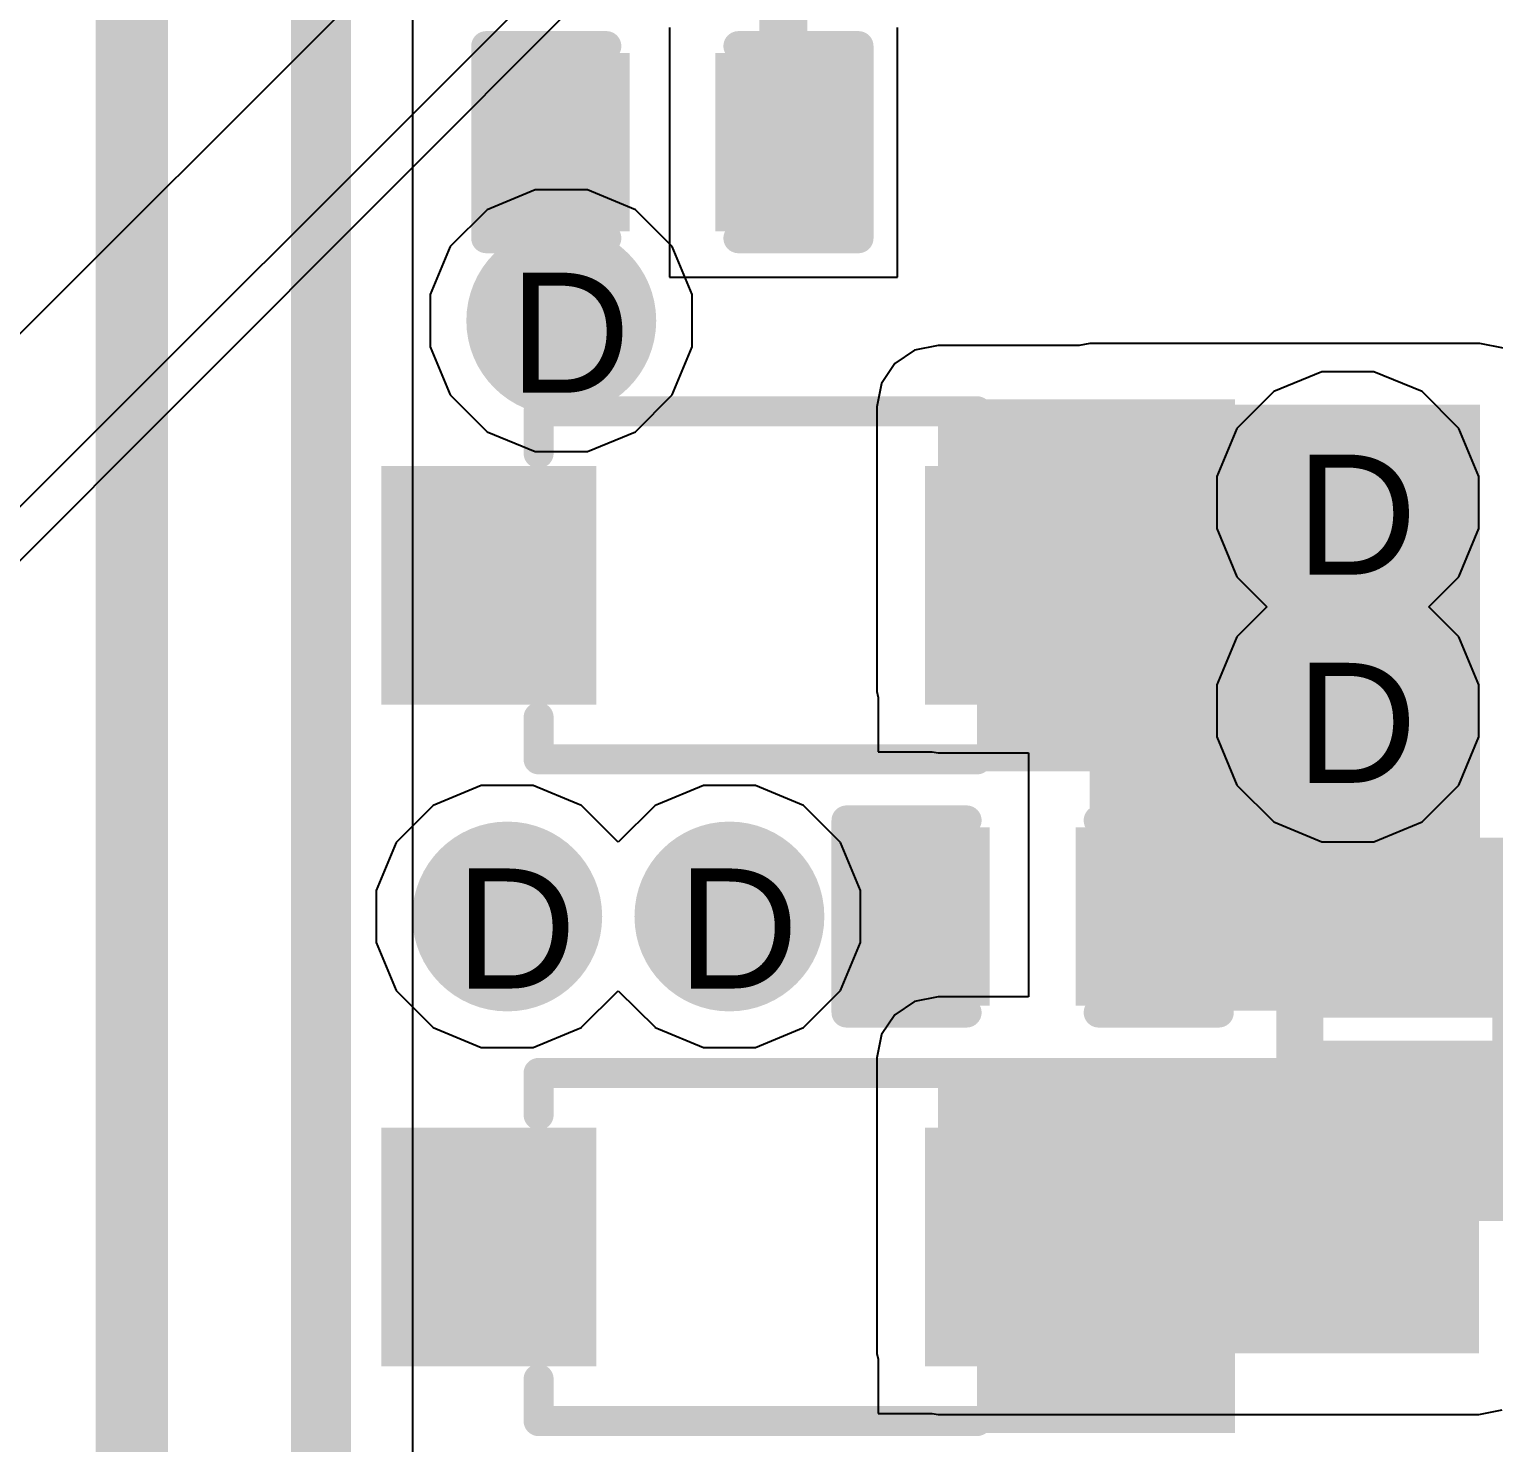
# Model space of a CAD drawing. Header units: inches. Extents: x 0 to 5401, y 0 to 5414.
# Drawn here: x 61.45 to 67.65, y 60.83 to 66.82 of the extents above; entities that cross this region are included whole.
import ezdxf

# ---------------------------------------------------------------- set-up
doc = ezdxf.new("R2010")
doc.units = ezdxf.units.IN
for name, color, linetype in [('Bottom Layer', 5, 'Continuous'), ('Bottom Solder', 6, 'Continuous'), ('Drill Drawing', 1, 'Continuous'), ('Layer 1', 16, 'Continuous'), ('Layer 2', 76, 'Continuous'), ('Top Layer', 1, 'Continuous'), ('Top Overlay', 2, 'Continuous'), ('Top Paste', 8, 'Continuous'), ('Top Solder', 216, 'Continuous'), ('Via Holes', 16, 'Continuous')]:
    doc.layers.add(name, color=color, linetype=linetype)
doc.styles.add('Arial', font='', dxfattribs={"height": 0.2})
doc.styles.get('Arial').set_extended_font_data('Arial')

# ---------------------------------------------------------------- blocks, each defined once
blk = doc.blocks.new('IND_0402_174')
at = {"layer": 'Top Layer'}
for points in [[(-0.5499989, 0.2999994), (-0.1499997, 0.2999994), (-0.1499997, -0.2999994), (-0.5499989, -0.2999994)], [(0.15000224, 0.2999994), (0.55000144, 0.2999994), (0.55000144, -0.2999994), (0.15000224, -0.2999994)]]:
    blk.add_hatch(color=1, dxfattribs=at).paths.add_polyline_path(points)
at = {"layer": 'Top Paste'}
for points in [[(-0.5499989, 0.2999994), (-0.1499997, 0.2999994), (-0.1499997, -0.2999994), (-0.5499989, -0.2999994)], [(0.15000224, 0.2999994), (0.55000144, 0.2999994), (0.55000144, -0.2999994), (0.15000224, -0.2999994)]]:
    blk.add_hatch(color=8, dxfattribs=at).paths.add_polyline_path(points)
at = {"layer": 'Top Solder'}
for points in [[(-0.6515989, 0.4015993999999999), (-0.0483997, 0.4015993999999999), (-0.0483997, -0.4015993999999999), (-0.6515989, -0.4015993999999999)], [(0.04840223999999999, 0.4015993999999999), (0.65160144, 0.4015993999999999), (0.65160144, -0.4015993999999999), (0.04840223999999999, -0.4015993999999999)]]:
    blk.add_hatch(color=216, dxfattribs=at).paths.add_polyline_path(points)
at = {"layer": 'Top Overlay'}
for points in [[(-0.7111999999999999, -0.4571999999999999, 0.1999996, 0.1999996, 0), (-0.7111999999999999, 0.4571999999999999, 0.1999996, 0.1999996, 0)], [(-0.3048, 0.4571999999999999, 0.1999996, 0.1999996, 0), (-0.7111999999999999, 0.4571999999999999, 0.1999996, 0.1999996, 0)], [(0.7111999999999999, 0.4571999999999999, 0.1999996, 0.1999996, 0), (-0.3048, 0.4571999999999999, 0.1999996, 0.1999996, 0)], [(0.7111999999999999, -0.4571999999999999, 0.1999996, 0.1999996, 0), (0.7111999999999999, 0.4571999999999999, 0.1999996, 0.1999996, 0)], [(-0.3048, -0.4571999999999999, 0.1999996, 0.1999996, 0), (-0.7111999999999999, -0.4571999999999999, 0.1999996, 0.1999996, 0)], [(0.7111999999999999, -0.4571999999999999, 0.1999996, 0.1999996, 0), (-0.3048, -0.4571999999999999, 0.1999996, 0.1999996, 0)]]:
    blk.add_lwpolyline(points, format="xyseb", dxfattribs=at)
for points in [[(-0.7611998999999999, 0.4571999999999999, 0.0999998, 0.0999998, 1), (-0.6612001, 0.4571999999999999, 0.0999998, 0.0999998, 1)], [(-0.7611998999999999, 0.4571999999999999, 0.0999998, 0.0999998, 1), (-0.6612001, 0.4571999999999999, 0.0999998, 0.0999998, 1)], [(-0.3547999, 0.4571999999999999, 0.0999998, 0.0999998, 1), (-0.2548001, 0.4571999999999999, 0.0999998, 0.0999998, 1)], [(-0.3547999, 0.4571999999999999, 0.0999998, 0.0999998, 1), (-0.2548001, 0.4571999999999999, 0.0999998, 0.0999998, 1)], [(0.6612001, 0.4571999999999999, 0.0999998, 0.0999998, 1), (0.7611998999999999, 0.4571999999999999, 0.0999998, 0.0999998, 1)], [(0.6612001, 0.4571999999999999, 0.0999998, 0.0999998, 1), (0.7611998999999999, 0.4571999999999999, 0.0999998, 0.0999998, 1)], [(-0.7611998999999999, -0.4571999999999999, 0.0999998, 0.0999998, 1), (-0.6612001, -0.4571999999999999, 0.0999998, 0.0999998, 1)], [(-0.7611998999999999, -0.4571999999999999, 0.0999998, 0.0999998, 1), (-0.6612001, -0.4571999999999999, 0.0999998, 0.0999998, 1)], [(-0.3547999, -0.4571999999999999, 0.0999998, 0.0999998, 1), (-0.2548001, -0.4571999999999999, 0.0999998, 0.0999998, 1)], [(-0.3547999, -0.4571999999999999, 0.0999998, 0.0999998, 1), (-0.2548001, -0.4571999999999999, 0.0999998, 0.0999998, 1)], [(0.6612001, -0.4571999999999999, 0.0999998, 0.0999998, 1), (0.7611998999999999, -0.4571999999999999, 0.0999998, 0.0999998, 1)], [(0.6612001, -0.4571999999999999, 0.0999998, 0.0999998, 1), (0.7611998999999999, -0.4571999999999999, 0.0999998, 0.0999998, 1)]]:
    blk.add_lwpolyline(points, format="xyseb", close=True, dxfattribs=at)
blk = doc.blocks.new('SOD_323_235')
at = {"layer": 'Top Layer'}
for points in [[(-0.74999977, -0.4500003699999999), (-1.55000071, -0.4500003700000001), (-1.55000071, 0.4500003699999999), (-0.74999977, 0.4500003700000001)], [(1.55000071, -0.4500003699999999), (0.74999977, -0.4500003700000001), (0.74999977, 0.4500003699999999), (1.55000071, 0.4500003700000001)]]:
    blk.add_hatch(color=1, dxfattribs=at).paths.add_polyline_path(points)
at = {"layer": 'Top Overlay'}
for points in [[(-2.00659238, 0.4829175), (-0.91439238, 0.4829175), (-0.91439238, 0.7877175), (-2.00659238, 0.7877175)], [(-2.00659238, -0.5076824999999999), (-1.57479238, -0.5076824999999999), (-1.57479238, 0.5083175), (-2.00659238, 0.5083175)], [(-2.00659238, -0.7870825), (-0.91439238, -0.7870825), (-0.91439238, -0.4822825), (-2.00659238, -0.4822825)]]:
    blk.add_hatch(color=2, dxfattribs=at).paths.add_polyline_path(points)
at = {"layer": 'Top Paste'}
for points in [[(-0.74999977, -0.4500003699999999), (-1.55000071, -0.4500003700000001), (-1.55000071, 0.4500003699999999), (-0.74999977, 0.4500003700000001)], [(1.55000071, -0.4500003699999999), (0.74999977, -0.4500003700000001), (0.74999977, 0.4500003699999999), (1.55000071, 0.4500003700000001)]]:
    blk.add_hatch(color=8, dxfattribs=at).paths.add_polyline_path(points)
at = {"layer": 'Top Solder'}
for points in [[(-0.69499861, -0.5050015299999998), (-1.60500187, -0.50500153), (-1.60500187, 0.5050015299999998), (-0.69499861, 0.50500153)], [(1.60500187, -0.5050015299999998), (0.69499861, -0.50500153), (0.69499861, 0.5050015299999998), (1.60500187, 0.50500153)]]:
    blk.add_hatch(color=216, dxfattribs=at).paths.add_polyline_path(points)
at = {"layer": 'Top Overlay'}
for points in [[(0.9397999999999999, 0.7366, 0.127, 0.127, 0), (-0.9143999999999999, 0.7366, 0.127, 0.127, 0)], [(0.9397999999999999, 0.7366, 0.127, 0.127, 0), (0.9397999999999999, 0.5588, 0.127, 0.127, 0)], [(0.9397999999999999, -0.5588, 0.127, 0.127, 0), (0.9397999999999999, -0.7366, 0.127, 0.127, 0)], [(0.9397999999999999, -0.7366, 0.127, 0.127, 0), (-0.9143999999999999, -0.7366, 0.127, 0.127, 0)]]:
    blk.add_lwpolyline(points, format="xyseb", dxfattribs=at)
for points in [[(-0.9461499999999999, 0.7366, 0.0635, 0.0635, 1), (-0.88265, 0.7366, 0.0635, 0.0635, 1)], [(0.9080499999999999, 0.7366, 0.0635, 0.0635, 1), (0.9715499999999999, 0.7366, 0.0635, 0.0635, 1)], [(0.9080499999999999, 0.7366, 0.0635, 0.0635, 1), (0.9715499999999999, 0.7366, 0.0635, 0.0635, 1)], [(0.9080499999999999, 0.5588, 0.0635, 0.0635, 1), (0.9715499999999999, 0.5588, 0.0635, 0.0635, 1)], [(0.9080499999999999, -0.5588, 0.0635, 0.0635, 1), (0.9715499999999999, -0.5588, 0.0635, 0.0635, 1)], [(-0.9461499999999999, -0.7366, 0.0635, 0.0635, 1), (-0.88265, -0.7366, 0.0635, 0.0635, 1)], [(0.9080499999999999, -0.7366, 0.0635, 0.0635, 1), (0.9715499999999999, -0.7366, 0.0635, 0.0635, 1)], [(0.9080499999999999, -0.7366, 0.0635, 0.0635, 1), (0.9715499999999999, -0.7366, 0.0635, 0.0635, 1)]]:
    blk.add_lwpolyline(points, format="xyseb", close=True, dxfattribs=at)
blk = doc.blocks.new('SOD_323_236')
at = {"layer": 'Top Layer'}
for points in [[(-0.74999977, -0.4500003699999999), (-1.55000071, -0.4500003700000001), (-1.55000071, 0.4500003699999999), (-0.74999977, 0.4500003700000001)], [(1.55000071, -0.4500003699999999), (0.74999977, -0.4500003700000001), (0.74999977, 0.4500003699999999), (1.55000071, 0.4500003700000001)]]:
    blk.add_hatch(color=1, dxfattribs=at).paths.add_polyline_path(points)
at = {"layer": 'Top Overlay'}
for points in [[(-2.0066, 0.4826), (-0.9143999999999999, 0.4826), (-0.9143999999999999, 0.7874), (-2.0066, 0.7874)], [(-2.0066, -0.508), (-1.5748, -0.508), (-1.5748, 0.508), (-2.0066, 0.508)], [(-2.0066, -0.7874), (-0.9143999999999999, -0.7874), (-0.9143999999999999, -0.4826), (-2.0066, -0.4826)]]:
    blk.add_hatch(color=2, dxfattribs=at).paths.add_polyline_path(points)
at = {"layer": 'Top Paste'}
for points in [[(-0.74999977, -0.4500003699999999), (-1.55000071, -0.4500003700000001), (-1.55000071, 0.4500003699999999), (-0.74999977, 0.4500003700000001)], [(1.55000071, -0.4500003699999999), (0.74999977, -0.4500003700000001), (0.74999977, 0.4500003699999999), (1.55000071, 0.4500003700000001)]]:
    blk.add_hatch(color=8, dxfattribs=at).paths.add_polyline_path(points)
at = {"layer": 'Top Solder'}
for points in [[(-0.69499861, -0.5050015299999998), (-1.60500187, -0.50500153), (-1.60500187, 0.5050015299999998), (-0.69499861, 0.50500153)], [(1.60500187, -0.5050015299999998), (0.69499861, -0.50500153), (0.69499861, 0.5050015299999998), (1.60500187, 0.50500153)]]:
    blk.add_hatch(color=216, dxfattribs=at).paths.add_polyline_path(points)
at = {"layer": 'Top Overlay'}
for points in [[(0.9397999999999999, 0.7366, 0.127, 0.127, 0), (-0.9143999999999999, 0.7366, 0.127, 0.127, 0)], [(0.9397999999999999, 0.7366, 0.127, 0.127, 0), (0.9397999999999999, 0.5588, 0.127, 0.127, 0)], [(0.9397999999999999, -0.5588, 0.127, 0.127, 0), (0.9397999999999999, -0.7366, 0.127, 0.127, 0)], [(0.9397999999999999, -0.7366, 0.127, 0.127, 0), (-0.9143999999999999, -0.7366, 0.127, 0.127, 0)]]:
    blk.add_lwpolyline(points, format="xyseb", dxfattribs=at)
for points in [[(-0.9461499999999999, 0.7366, 0.0635, 0.0635, 1), (-0.88265, 0.7366, 0.0635, 0.0635, 1)], [(0.9080499999999999, 0.7366, 0.0635, 0.0635, 1), (0.9715499999999999, 0.7366, 0.0635, 0.0635, 1)], [(0.9080499999999999, 0.7366, 0.0635, 0.0635, 1), (0.9715499999999999, 0.7366, 0.0635, 0.0635, 1)], [(0.9080499999999999, 0.5588, 0.0635, 0.0635, 1), (0.9715499999999999, 0.5588, 0.0635, 0.0635, 1)], [(0.9080499999999999, -0.5588, 0.0635, 0.0635, 1), (0.9715499999999999, -0.5588, 0.0635, 0.0635, 1)], [(-0.9461499999999999, -0.7366, 0.0635, 0.0635, 1), (-0.88265, -0.7366, 0.0635, 0.0635, 1)], [(0.9080499999999999, -0.7366, 0.0635, 0.0635, 1), (0.9715499999999999, -0.7366, 0.0635, 0.0635, 1)], [(0.9080499999999999, -0.7366, 0.0635, 0.0635, 1), (0.9715499999999999, -0.7366, 0.0635, 0.0635, 1)]]:
    blk.add_lwpolyline(points, format="xyseb", close=True, dxfattribs=at)
blk = doc.blocks.new('C___0402_302')
at = {"layer": 'Top Layer'}
for points in [[(-0.6985, -0.3175), (-0.6985, 0.3175), (-0.2412999999999999, 0.3175), (-0.2413, -0.3175)], [(0.2412999999999999, -0.3175), (0.2413, 0.3175), (0.6985, 0.3175), (0.6985, -0.3175)]]:
    blk.add_hatch(color=1, dxfattribs=at).paths.add_polyline_path(points)
at = {"layer": 'Top Paste'}
for points in [[(-0.6985, -0.3175), (-0.6985, 0.3175), (-0.2412999999999999, 0.3175), (-0.2413, -0.3175)], [(0.2412999999999999, -0.3175), (0.2413, 0.3175), (0.6985, 0.3175), (0.6985, -0.3175)]]:
    blk.add_hatch(color=8, dxfattribs=at).paths.add_polyline_path(points)
at = {"layer": 'Top Solder'}
for points in [[(-0.7584998799999999, -0.37749988), (-0.7584998799999999, 0.37749988), (-0.18130012, 0.37749988), (-0.18130012, -0.37749988)], [(0.18130012, -0.37749988), (0.18130012, 0.37749988), (0.7584998799999999, 0.37749988), (0.7584998799999999, -0.37749988)]]:
    blk.add_hatch(color=216, dxfattribs=at).paths.add_polyline_path(points)
at = {"layer": 'Top Overlay'}
for points in [[(-0.7874, 0.4064, 0.127, 0.127, 0), (-0.2794, 0.4064, 0.127, 0.127, 0)], [(-0.7874, -0.4064, 0.127, 0.127, 0), (-0.7874, 0.4064, 0.127, 0.127, 0)], [(0.2794, 0.4064, 0.127, 0.127, 0), (0.7874, 0.4064, 0.127, 0.127, 0)], [(0.7874, -0.4064, 0.127, 0.127, 0), (0.7874, 0.4064, 0.127, 0.127, 0)], [(-0.7874, -0.4064, 0.127, 0.127, 0), (-0.2794, -0.4064, 0.127, 0.127, 0)], [(0.2794, -0.4064, 0.127, 0.127, 0), (0.7874, -0.4064, 0.127, 0.127, 0)]]:
    blk.add_lwpolyline(points, format="xyseb", dxfattribs=at)
for points in [[(-0.8191499999999999, 0.4064, 0.0635, 0.0635, 1), (-0.7556499999999999, 0.4064, 0.0635, 0.0635, 1)], [(-0.8191499999999999, 0.4064, 0.0635, 0.0635, 1), (-0.7556499999999999, 0.4064, 0.0635, 0.0635, 1)], [(-0.31115, 0.4064, 0.0635, 0.0635, 1), (-0.24765, 0.4064, 0.0635, 0.0635, 1)], [(0.24765, 0.4064, 0.0635, 0.0635, 1), (0.31115, 0.4064, 0.0635, 0.0635, 1)], [(0.7556499999999999, 0.4064, 0.0635, 0.0635, 1), (0.8191499999999999, 0.4064, 0.0635, 0.0635, 1)], [(0.7556499999999999, 0.4064, 0.0635, 0.0635, 1), (0.8191499999999999, 0.4064, 0.0635, 0.0635, 1)], [(-0.8191499999999999, -0.4064, 0.0635, 0.0635, 1), (-0.7556499999999999, -0.4064, 0.0635, 0.0635, 1)], [(-0.8191499999999999, -0.4064, 0.0635, 0.0635, 1), (-0.7556499999999999, -0.4064, 0.0635, 0.0635, 1)], [(-0.31115, -0.4064, 0.0635, 0.0635, 1), (-0.24765, -0.4064, 0.0635, 0.0635, 1)], [(0.24765, -0.4064, 0.0635, 0.0635, 1), (0.31115, -0.4064, 0.0635, 0.0635, 1)], [(0.7556499999999999, -0.4064, 0.0635, 0.0635, 1), (0.8191499999999999, -0.4064, 0.0635, 0.0635, 1)], [(0.7556499999999999, -0.4064, 0.0635, 0.0635, 1), (0.8191499999999999, -0.4064, 0.0635, 0.0635, 1)]]:
    blk.add_lwpolyline(points, format="xyseb", close=True, dxfattribs=at)
blk = doc.blocks.new('C___0402_304')
at = {"layer": 'Top Layer'}
for points in [[(-0.6985, -0.3175), (-0.6985, 0.3175), (-0.2412999999999999, 0.3175), (-0.2413, -0.3175)], [(0.2412999999999999, -0.3175), (0.2413, 0.3175), (0.6985, 0.3175), (0.6985, -0.3175)]]:
    blk.add_hatch(color=1, dxfattribs=at).paths.add_polyline_path(points)
at = {"layer": 'Top Paste'}
for points in [[(-0.6985, -0.3175), (-0.6985, 0.3175), (-0.2412999999999999, 0.3175), (-0.2413, -0.3175)], [(0.2412999999999999, -0.3175), (0.2413, 0.3175), (0.6985, 0.3175), (0.6985, -0.3175)]]:
    blk.add_hatch(color=8, dxfattribs=at).paths.add_polyline_path(points)
at = {"layer": 'Top Solder'}
for points in [[(-0.7584998799999999, -0.37749988), (-0.7584998799999999, 0.37749988), (-0.18130012, 0.37749988), (-0.18130012, -0.37749988)], [(0.18130012, -0.37749988), (0.18130012, 0.37749988), (0.7584998799999999, 0.37749988), (0.7584998799999999, -0.37749988)]]:
    blk.add_hatch(color=216, dxfattribs=at).paths.add_polyline_path(points)
at = {"layer": 'Top Overlay'}
for points in [[(-0.2794, 0.4064, 0.127, 0.127, 0), (-0.7874, 0.4064, 0.127, 0.127, 0)], [(-0.7874, 0.4064, 0.127, 0.127, 0), (-0.7874, -0.4064, 0.127, 0.127, 0)], [(0.7874, 0.4064, 0.127, 0.127, 0), (0.2794, 0.4064, 0.127, 0.127, 0)], [(0.7874, 0.4064, 0.127, 0.127, 0), (0.7874, -0.4064, 0.127, 0.127, 0)], [(-0.2794, -0.4064, 0.127, 0.127, 0), (-0.7874, -0.4064, 0.127, 0.127, 0)], [(0.7874, -0.4064, 0.127, 0.127, 0), (0.2794, -0.4064, 0.127, 0.127, 0)]]:
    blk.add_lwpolyline(points, format="xyseb", dxfattribs=at)
for points in [[(-0.8191499999999999, 0.4064, 0.0635, 0.0635, 1), (-0.7556499999999999, 0.4064, 0.0635, 0.0635, 1)], [(-0.8191499999999999, 0.4064, 0.0635, 0.0635, 1), (-0.7556499999999999, 0.4064, 0.0635, 0.0635, 1)], [(-0.31115, 0.4064, 0.0635, 0.0635, 1), (-0.24765, 0.4064, 0.0635, 0.0635, 1)], [(0.24765, 0.4064, 0.0635, 0.0635, 1), (0.31115, 0.4064, 0.0635, 0.0635, 1)], [(0.7556499999999999, 0.4064, 0.0635, 0.0635, 1), (0.8191499999999999, 0.4064, 0.0635, 0.0635, 1)], [(0.7556499999999999, 0.4064, 0.0635, 0.0635, 1), (0.8191499999999999, 0.4064, 0.0635, 0.0635, 1)], [(-0.8191499999999999, -0.4064, 0.0635, 0.0635, 1), (-0.7556499999999999, -0.4064, 0.0635, 0.0635, 1)], [(-0.8191499999999999, -0.4064, 0.0635, 0.0635, 1), (-0.7556499999999999, -0.4064, 0.0635, 0.0635, 1)], [(-0.31115, -0.4064, 0.0635, 0.0635, 1), (-0.24765, -0.4064, 0.0635, 0.0635, 1)], [(0.24765, -0.4064, 0.0635, 0.0635, 1), (0.31115, -0.4064, 0.0635, 0.0635, 1)], [(0.7556499999999999, -0.4064, 0.0635, 0.0635, 1), (0.8191499999999999, -0.4064, 0.0635, 0.0635, 1)], [(0.7556499999999999, -0.4064, 0.0635, 0.0635, 1), (0.8191499999999999, -0.4064, 0.0635, 0.0635, 1)]]:
    blk.add_lwpolyline(points, format="xyseb", close=True, dxfattribs=at)

msp = doc.modelspace()

# ---------------------------------------------------------------- hatches: boundary and pattern name
at = {"layer": 'Bottom Layer'}
h = msp.add_hatch(color=5, dxfattribs=at)
edge = h.paths.add_edge_path()
edge.add_arc((63.7032, 65.58279999999999), 0.2999994, 0, 360)
h = msp.add_hatch(color=5, dxfattribs=at)
edge = h.paths.add_edge_path()
edge.add_arc((67.03059999999999, 64.81294124), 0.2999994, 0, 360)
h = msp.add_hatch(color=5, dxfattribs=at)
edge = h.paths.add_edge_path()
edge.add_arc((67.03059999999999, 63.9318), 0.2999994, 0, 360)
h = msp.add_hatch(color=5, dxfattribs=at)
edge = h.paths.add_edge_path()
edge.add_arc((63.4746127, 63.06161124), 0.2999994, 0, 360)
h = msp.add_hatch(color=5, dxfattribs=at)
edge = h.paths.add_edge_path()
edge.add_arc((64.4144127, 63.06161124), 0.2999994, 0, 360)
at = {"layer": 'Bottom Solder'}
h = msp.add_hatch(color=6, dxfattribs=at)
edge = h.paths.add_edge_path()
edge.add_arc((63.7032, 65.58279999999999), 0.4015993999999999, 0, 360)
h = msp.add_hatch(color=6, dxfattribs=at)
edge = h.paths.add_edge_path()
edge.add_arc((67.03059999999999, 64.81294124), 0.4015993999999999, 0, 360)
h = msp.add_hatch(color=6, dxfattribs=at)
edge = h.paths.add_edge_path()
edge.add_arc((67.03059999999999, 63.9318), 0.4015993999999999, 0, 360)
h = msp.add_hatch(color=6, dxfattribs=at)
edge = h.paths.add_edge_path()
edge.add_arc((63.4746127, 63.06161124), 0.4015993999999999, 0, 360)
h = msp.add_hatch(color=6, dxfattribs=at)
edge = h.paths.add_edge_path()
edge.add_arc((64.4144127, 63.06161124), 0.4015993999999999, 0, 360)
at = {"layer": 'Layer 1'}
h = msp.add_hatch(color=16, dxfattribs=at)
edge = h.paths.add_edge_path()
edge.add_arc((63.7032, 65.58279999999999), 0.2999994, 0, 360)
h = msp.add_hatch(color=16, dxfattribs=at)
edge = h.paths.add_edge_path()
edge.add_arc((67.03059999999999, 64.81294124), 0.2999994, 0, 360)
h = msp.add_hatch(color=16, dxfattribs=at)
edge = h.paths.add_edge_path()
edge.add_arc((67.03059999999999, 63.9318), 0.2999994, 0, 360)
h = msp.add_hatch(color=16, dxfattribs=at)
edge = h.paths.add_edge_path()
edge.add_arc((63.4746127, 63.06161124), 0.2999994, 0, 360)
h = msp.add_hatch(color=16, dxfattribs=at)
edge = h.paths.add_edge_path()
edge.add_arc((64.4144127, 63.06161124), 0.2999994, 0, 360)
at = {"layer": 'Layer 2'}
h = msp.add_hatch(color=76, dxfattribs=at)
edge = h.paths.add_edge_path()
edge.add_arc((63.7032, 65.58279999999999), 0.2999994, 0, 360)
h = msp.add_hatch(color=76, dxfattribs=at)
edge = h.paths.add_edge_path()
edge.add_arc((67.03059999999999, 64.81294124), 0.2999994, 0, 360)
h = msp.add_hatch(color=76, dxfattribs=at)
edge = h.paths.add_edge_path()
edge.add_arc((67.03059999999999, 63.9318), 0.2999994, 0, 360)
h = msp.add_hatch(color=76, dxfattribs=at)
edge = h.paths.add_edge_path()
edge.add_arc((63.4746127, 63.06161124), 0.2999994, 0, 360)
h = msp.add_hatch(color=76, dxfattribs=at)
edge = h.paths.add_edge_path()
edge.add_arc((64.4144127, 63.06161124), 0.2999994, 0, 360)
at = {"layer": 'Top Layer'}
h = msp.add_hatch(color=1, dxfattribs=at)
edge = h.paths.add_edge_path()
edge.add_arc((63.7032, 65.58279999999999), 0.2999994, 0, 360)
for points in [[(65.29711096, 64.01306729999999), (67.58460956, 64.01306729999999), (67.58460956, 65.2182211), (65.29711096, 65.2182211)], [(65.9384127, 62.66294554), (67.58939746, 62.66294554), (67.58939746, 65.22719745999999), (65.9384127, 65.22719745999999)], [(65.9384127, 62.66294554), (68.7451127, 62.66294554), (68.7451127, 63.2902087), (65.9384127, 63.2902087)], [(65.9384127, 62.66294554), (72.4408127, 62.66294554), (72.4408127, 62.96294493999999), (65.9384127, 62.96294493999999)], [(65.29711096, 61.93447353999999), (68.74511016, 61.93447353999999), (68.74511016, 62.46307294), (65.29711096, 62.46307294)], [(65.29711096, 61.2129459), (67.58460956, 61.2129459), (67.58460956, 62.46307294), (65.29711096, 62.46307294)], [(65.29711096, 62.16307353999999), (71.40571444, 62.16307353999999), (71.40571444, 62.46307294), (65.29711096, 62.46307294)]]:
    msp.add_hatch(color=1, dxfattribs=at).paths.add_polyline_path(points)
h = msp.add_hatch(color=1, dxfattribs=at)
edge = h.paths.add_edge_path()
edge.add_arc((67.03059999999999, 64.81294124), 0.2999994, 0, 360)
h = msp.add_hatch(color=1, dxfattribs=at)
edge = h.paths.add_edge_path()
edge.add_arc((67.03059999999999, 63.9318), 0.2999994, 0, 360)
h = msp.add_hatch(color=1, dxfattribs=at)
edge = h.paths.add_edge_path()
edge.add_arc((63.4746127, 63.06161124), 0.2999994, 0, 360)
h = msp.add_hatch(color=1, dxfattribs=at)
edge = h.paths.add_edge_path()
edge.add_arc((64.4144127, 63.06161124), 0.2999994, 0, 360)
at = {"layer": 'Top Solder'}
h = msp.add_hatch(color=216, dxfattribs=at)
edge = h.paths.add_edge_path()
edge.add_arc((63.7032, 65.58279999999999), 0.4015993999999999, 0, 360)
h = msp.add_hatch(color=216, dxfattribs=at)
edge = h.paths.add_edge_path()
edge.add_arc((67.03059999999999, 64.81294124), 0.4015993999999999, 0, 360)
h = msp.add_hatch(color=216, dxfattribs=at)
edge = h.paths.add_edge_path()
edge.add_arc((67.03059999999999, 63.9318), 0.4015993999999999, 0, 360)
h = msp.add_hatch(color=216, dxfattribs=at)
edge = h.paths.add_edge_path()
edge.add_arc((63.4746127, 63.06161124), 0.4015993999999999, 0, 360)
h = msp.add_hatch(color=216, dxfattribs=at)
edge = h.paths.add_edge_path()
edge.add_arc((64.4144127, 63.06161124), 0.4015993999999999, 0, 360)
at = {"layer": 'Via Holes'}
h = msp.add_hatch(color=7, dxfattribs=at)
edge = h.paths.add_edge_path()
edge.add_arc((63.7032, 65.58279999999999), 0.1499997, 0, 360)
h = msp.add_hatch(color=7, dxfattribs=at)
edge = h.paths.add_edge_path()
edge.add_arc((67.03059999999999, 64.81294124), 0.1499997, 0, 360)
h = msp.add_hatch(color=7, dxfattribs=at)
edge = h.paths.add_edge_path()
edge.add_arc((67.03059999999999, 63.9318), 0.1499997, 0, 360)
h = msp.add_hatch(color=7, dxfattribs=at)
edge = h.paths.add_edge_path()
edge.add_arc((63.4746127, 63.06161124), 0.1499997, 0, 360)
h = msp.add_hatch(color=7, dxfattribs=at)
edge = h.paths.add_edge_path()
edge.add_arc((64.4144127, 63.06161124), 0.1499997, 0, 360)

# ---------------------------------------------------------------- linework, layer by layer
at = {"layer": 'Bottom Layer'}
for p, q in [((63.07525104, 60.44368149999999), (63.07525104, 71.02827806)), ((66.92040209999999, 65.36694064), (66.71678554, 65.28259994)), ((67.1407979, 65.36694064), (66.92040209999999, 65.36694064)), ((67.34441446, 65.28259994), (67.1407979, 65.36694064)), ((66.71678554, 65.28259994), (66.5609413, 65.1267557)), ((67.5002587, 65.1267557), (67.34441446, 65.28259994)), ((66.5609413, 65.1267557), (66.4766006, 64.92313913999999)), ((67.58459939999999, 64.92313913999999), (67.5002587, 65.1267557)), ((66.4766006, 64.92313913999999), (66.4766006, 64.70274334)), ((67.58459939999999, 64.70274334), (67.58459939999999, 64.92313913999999)), ((66.4766006, 64.70274334), (66.5609413, 64.49912678)), ((67.5002587, 64.49912678), (67.58459939999999, 64.70274334)), ((66.5609413, 64.49912678), (66.68769746, 64.37237062)), ((67.37350254, 64.37237062), (67.5002587, 64.49912678)), ((66.68769746, 64.37237062), (66.5609413, 64.24561446)), ((67.5002587, 64.24561446), (67.37350254, 64.37237062)), ((66.5609413, 64.24561446), (66.4766006, 64.0419979)), ((67.58459939999999, 64.0419979), (67.5002587, 64.24561446)), ((66.4766006, 64.0419979), (66.4766006, 63.8216021)), ((67.58459939999999, 63.8216021), (67.58459939999999, 64.0419979)), ((66.4766006, 63.8216021), (66.5609413, 63.61798553999999)), ((67.5002587, 63.61798553999999), (67.58459939999999, 63.8216021)), ((66.5609413, 63.61798553999999), (66.71678554, 63.46214129999999)), ((67.34441446, 63.46214129999999), (67.5002587, 63.61798553999999)), ((66.71678554, 63.46214129999999), (66.92040209999999, 63.37780059999999)), ((67.1407979, 63.37780059999999), (67.34441446, 63.46214129999999)), ((66.92040209999999, 63.37780059999999), (67.1407979, 63.37780059999999))]:
    msp.add_line(p, q, dxfattribs=at)
for points in [[(61.88662502, 52.65507376, 0.3048, 0.3048, 0), (61.88662502, 77.25362502, 0.3048, 0.3048, 0)], [(62.68678598, 57.48587436, 0.254, 0.254, 0), (62.68678598, 71.18918452, 0.254, 0.254, 0)]]:
    msp.add_lwpolyline(points, format="xyseb", dxfattribs=at)
at = {"layer": 'Layer 1'}
for p, q in [((66.92040209999999, 65.36694064), (66.71678554, 65.28259994)), ((67.1407979, 65.36694064), (66.92040209999999, 65.36694064)), ((67.34441446, 65.28259994), (67.1407979, 65.36694064)), ((66.71678554, 65.28259994), (66.5609413, 65.1267557)), ((67.5002587, 65.1267557), (67.34441446, 65.28259994)), ((66.5609413, 65.1267557), (66.4766006, 64.92313913999999)), ((67.58459939999999, 64.92313913999999), (67.5002587, 65.1267557)), ((66.4766006, 64.92313913999999), (66.4766006, 64.70274334)), ((67.58459939999999, 64.70274334), (67.58459939999999, 64.92313913999999)), ((66.4766006, 64.70274334), (66.5609413, 64.49912678)), ((67.5002587, 64.49912678), (67.58459939999999, 64.70274334)), ((66.5609413, 64.49912678), (66.68769746, 64.37237062)), ((67.37350254, 64.37237062), (67.5002587, 64.49912678)), ((66.68769746, 64.37237062), (66.5609413, 64.24561446)), ((67.5002587, 64.24561446), (67.37350254, 64.37237062)), ((66.5609413, 64.24561446), (66.4766006, 64.0419979)), ((67.58459939999999, 64.0419979), (67.5002587, 64.24561446)), ((66.4766006, 64.0419979), (66.4766006, 63.8216021)), ((67.58459939999999, 63.8216021), (67.58459939999999, 64.0419979)), ((66.4766006, 63.8216021), (66.5609413, 63.61798553999999)), ((67.5002587, 63.61798553999999), (67.58459939999999, 63.8216021)), ((66.5609413, 63.61798553999999), (66.71678554, 63.46214129999999)), ((67.34441446, 63.46214129999999), (67.5002587, 63.61798553999999)), ((66.71678554, 63.46214129999999), (66.92040209999999, 63.37780059999999)), ((67.1407979, 63.37780059999999), (67.34441446, 63.46214129999999)), ((66.92040209999999, 63.37780059999999), (67.1407979, 63.37780059999999))]:
    msp.add_line(p, q, dxfattribs=at)
at = {"layer": 'Layer 2'}
for p, q in [((70.19901124, 74.31381123999999), (59.35321124, 63.46801124)), ((59.71945891999999, 63.10176355999999), (68.11540098, 71.49770561999999)), ((63.5930021, 66.13679939999999), (63.38938553999999, 66.05245869999999)), ((63.81339789999999, 66.13679939999999), (63.5930021, 66.13679939999999)), ((64.01701446, 66.05245869999999), (63.81339789999999, 66.13679939999999)), ((63.38938553999999, 66.05245869999999), (63.2335413, 65.89661446)), ((64.17285869999999, 65.89661446), (64.01701446, 66.05245869999999)), ((63.2335413, 65.89661446), (63.14920059999999, 65.6929979)), ((64.25719939999999, 65.6929979), (64.17285869999999, 65.89661446)), ((63.14920059999999, 65.6929979), (63.14920059999999, 65.4726021)), ((64.25719939999999, 65.4726021), (64.25719939999999, 65.6929979)), ((63.14920059999999, 65.4726021), (63.2335413, 65.26898553999999)), ((64.17285869999999, 65.26898553999999), (64.25719939999999, 65.4726021)), ((63.2335413, 65.26898553999999), (63.38938553999999, 65.1131413)), ((64.01701446, 65.1131413), (64.17285869999999, 65.26898553999999)), ((63.38938553999999, 65.1131413), (63.5930021, 65.0288006)), ((63.81339789999999, 65.0288006), (64.01701446, 65.1131413)), ((63.5930021, 65.0288006), (63.81339789999999, 65.0288006)), ((63.36441479999999, 63.61561064), (63.16079824, 63.53126993999999)), ((63.5848106, 63.61561064), (63.36441479999999, 63.61561064)), ((63.77449779999999, 63.53703828), (63.5848106, 63.61561064)), ((64.3042148, 63.61561064), (64.1145276, 63.53704081999999)), ((64.52461059999999, 63.61561064), (64.3042148, 63.61561064)), ((64.72822716, 63.53126993999999), (64.52461059999999, 63.61561064)), ((63.16079824, 63.53126993999999), (63.00495400000001, 63.3754257)), ((63.7884297, 63.53127247999999), (63.77449779999999, 63.53703828)), ((63.78909263999999, 63.530607), (63.7884297, 63.53127247999999)), ((63.9445127, 63.37566954), (63.78909263999999, 63.530607)), ((64.09993275999999, 63.530607), (63.9445127, 63.37566954)), ((64.1005957, 63.53127247999999), (64.09993275999999, 63.530607)), ((64.1145276, 63.53704081999999), (64.1005957, 63.53127247999999)), ((64.8840714, 63.3754257), (64.72822716, 63.53126993999999)), ((63.00495400000001, 63.3754257), (62.9206133, 63.17180913999999)), ((64.9684121, 63.17180913999999), (64.8840714, 63.3754257)), ((62.9206133, 63.17180913999999), (62.9206133, 62.95141333999999)), ((64.9684121, 62.95141333999999), (64.9684121, 63.17180913999999)), ((62.9206133, 62.95141333999999), (63.00495400000001, 62.74779677999999)), ((64.8840714, 62.74779677999999), (64.9684121, 62.95141333999999)), ((63.00495400000001, 62.74779677999999), (63.16079824, 62.59195254)), ((63.78909263999999, 62.59261548), (63.9445127, 62.74755294)), ((63.9445127, 62.74755294), (64.09993275999999, 62.59261548)), ((64.72822716, 62.59195254), (64.8840714, 62.74779677999999)), ((63.16079824, 62.59195254), (63.36441479999999, 62.50761184)), ((63.5848106, 62.50761184), (63.77449779999999, 62.58618165999999)), ((63.77449779999999, 62.58618165999999), (63.7884297, 62.59194999999999)), ((63.7884297, 62.59194999999999), (63.78909263999999, 62.59261548)), ((64.09993275999999, 62.59261548), (64.1005957, 62.59194999999999)), ((64.1005957, 62.59194999999999), (64.1145276, 62.5861842)), ((64.1145276, 62.5861842), (64.3042148, 62.50761184)), ((64.52461059999999, 62.50761184), (64.72822716, 62.59195254)), ((63.36441479999999, 62.50761184), (63.5848106, 62.50761184)), ((64.3042148, 62.50761184), (64.52461059999999, 62.50761184))]:
    msp.add_line(p, q, dxfattribs=at)
at = {"layer": 'Top Layer'}
for p, q in [((64.1604127, 66.82371446), (64.1604127, 65.76671123999999)), ((65.1256127, 65.76671123999999), (65.1256127, 66.82371446)), ((64.1604127, 65.76671123999999), (65.1256127, 65.76671123999999)), ((65.9384127, 65.48617585999999), (65.89328452, 65.4771995)), ((67.5894, 65.48617585999999), (65.9384127, 65.48617585999999)), ((67.68850572, 65.46646292), (67.5894, 65.48617585999999)), ((65.19800524, 65.45748655999999), (65.11398711999999, 65.40134748)), ((65.29711096, 65.4771995), (65.19800524, 65.45748655999999)), ((65.89328452, 65.4771995), (65.29711096, 65.4771995)), ((65.11398711999999, 65.40134748), (65.05784804, 65.31732936)), ((65.05784804, 65.31732936), (65.0381351, 65.21822363999999)), ((65.0381351, 65.21822363999999), (65.0381351, 64.01306729999999)), ((65.0381351, 64.01306729999999), (65.04311349999999, 63.98803814)), ((65.04311349999999, 63.98803814), (65.04311349999999, 63.75906984)), ((65.04311349999999, 63.75906984), (65.2720818, 63.75906984)), ((65.2720818, 63.75906984), (65.29711096, 63.75409144)), ((65.29711096, 63.75409144), (65.67943684, 63.75409144)), ((65.67943684, 63.75409144), (65.67943684, 62.7220488)), ((65.19800524, 62.70233586), (65.11398711999999, 62.64619678)), ((65.29711096, 62.7220488), (65.19800524, 62.70233586)), ((65.67943684, 62.7220488), (65.29711096, 62.7220488)), ((65.11398711999999, 62.64619678), (65.05784804, 62.56217866)), ((65.05784804, 62.56217866), (65.0381351, 62.46307294)), ((65.0381351, 62.46307294), (65.0381351, 61.2129459)), ((65.0381351, 61.2129459), (65.04311349999999, 61.18791673999999)), ((65.04311349999999, 61.18791673999999), (65.04311349999999, 60.95894844)), ((65.04311349999999, 60.95894844), (65.2720818, 60.95894844)), ((65.2720818, 60.95894844), (65.29711096, 60.95397003999999)), ((67.58461209999999, 60.95397003999999), (67.68371782, 60.97368297999999)), ((65.29711096, 60.95397003999999), (67.58461209999999, 60.95397003999999))]:
    msp.add_line(p, q, dxfattribs=at)
for points in [[(64.6430127, 66.33821123999999, 0.2032, 0.2032, 0), (64.6430127, 68.02771256, 0.2032, 0.2032, 0)], [(63.70320761999999, 66.33820616, 0.3809999999999999, 0.3809999999999999, 0), (63.7032127, 66.33821123999999, 0.3809999999999999, 0.3809999999999999, 0)], [(63.70320761999999, 65.58280762, 0.3809999999999999, 0.3809999999999999, 0), (63.70320761999999, 66.33820616, 0.3809999999999999, 0.3809999999999999, 0)], [(63.7032, 65.58279999999999, 0.3809999999999999, 0.3809999999999999, 0), (63.70320761999999, 65.58280762, 0.3809999999999999, 0.3809999999999999, 0)]]:
    msp.add_lwpolyline(points, format="xyseb", dxfattribs=at)
for points in [[(63.60795761999999, 66.33820616, 0.1905, 0.1905, 1), (63.79845762, 66.33820616, 0.1905, 0.1905, 1)], [(63.60795761999999, 66.33820616, 0.1905, 0.1905, 1), (63.79845762, 66.33820616, 0.1905, 0.1905, 1)], [(63.60796269999999, 66.33821123999999, 0.1905, 0.1905, 1), (63.7984627, 66.33821123999999, 0.1905, 0.1905, 1)], [(64.5922127, 66.33821123999999, 0.1016, 0.1016, 1), (64.6938127, 66.33821123999999, 0.1016, 0.1016, 1)], [(63.60795, 65.58279999999999, 0.1905, 0.1905, 1), (63.79845, 65.58279999999999, 0.1905, 0.1905, 1)], [(63.60795761999999, 65.58280762, 0.1905, 0.1905, 1), (63.79845762, 65.58280762, 0.1905, 0.1905, 1)], [(63.60795761999999, 65.58280762, 0.1905, 0.1905, 1), (63.79845762, 65.58280762, 0.1905, 0.1905, 1)]]:
    msp.add_lwpolyline(points, format="xyseb", close=True, dxfattribs=at)
at = {"layer": 'Top Solder'}
msp.add_line((3.1150687, 6.16167424), (5401.268476079999, 5414.31747462), dxfattribs=at)

# ---------------------------------------------------------------- block references
for name, p, rotation in [('C___0402_304', (64.1731127, 66.33821123999999), 180), ('SOD_323_235', (64.54711246, 64.46306894), 180), ('IND_0402_174', (67.2846127, 62.58461194), 270), ('SOD_323_236', (64.54711246, 61.66294754), 180)]:
    msp.add_blockref(name, p, dxfattribs=dict(rotation=rotation))
msp.add_blockref('C___0402_302', (65.6971127, 63.06161124))

# ---------------------------------------------------------------- texts
at = {"layer": 'Drill Drawing', "style": 'Arial'}
for p in [(63.4831217, 65.27808382), (66.8105217, 64.50822506), (66.8105217, 63.62708381999999), (63.2545344, 62.75689506), (64.1943344, 62.75689506)]:
    msp.add_text('D', height=0.508, dxfattribs=at).set_placement(p)

doc.saveas('drawing.dxf')
